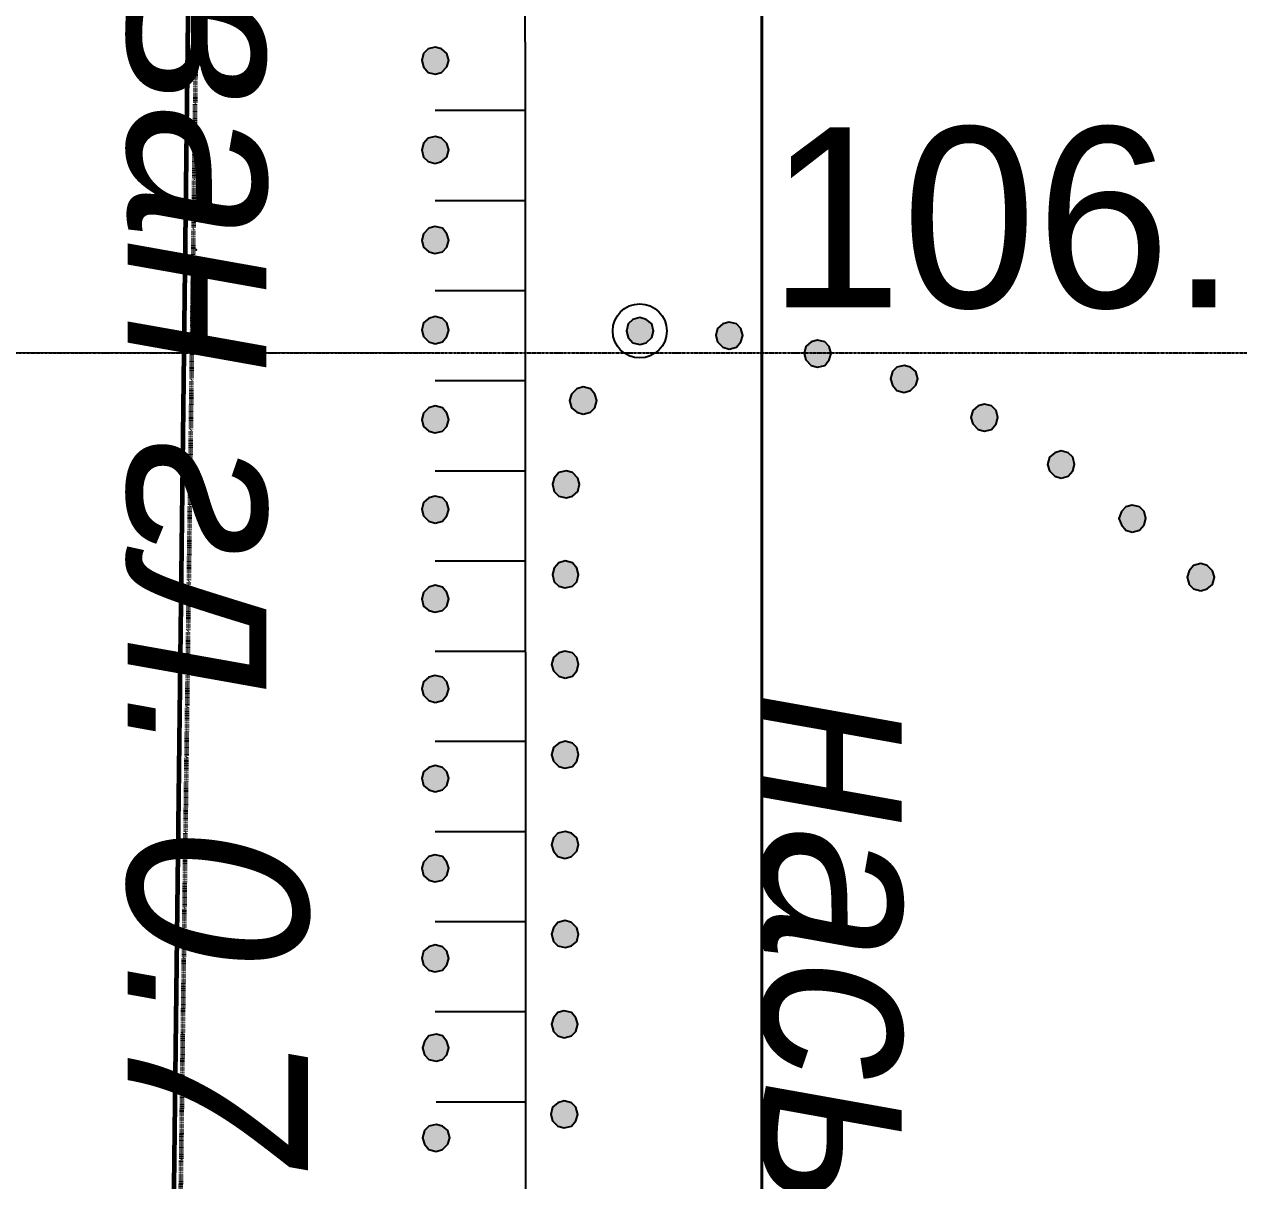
# Model space of a CAD drawing. Header units: millimetres. Extents: x 172667 to 1873135, y -274708 to 168495.
# Drawn here: x 1768622 to 1775356, y 34677 to 41092 of the extents above; entities that cross this region are included whole.
import ezdxf
from ezdxf.enums import TextEntityAlignment as Align

# ---------------------------------------------------------------- set-up
doc = ezdxf.new("R2010")
doc.units = ezdxf.units.MM
doc.linetypes.add('линия_сгиба', pattern=[1.25, 0.5, -0.25, 0, -0.25, 0, -0.25])
doc.linetypes.add('осевая', pattern=[2, 1.25, -0.25, 0.25, -0.25])
for name, color, linetype, lineweight in [('0004-Осевая', 4, 'осевая', 25), ('012 ОП.ЗОНА.ЗДАНИЕ', 171, '01.Опасная зона здание', 40), ('017 ОТВОД', 7, '13.Граница отвода', 70)]:
    doc.layers.add(name, color=color, linetype=linetype, lineweight=lineweight)
doc.layers.add('_ТОПО', color=253, linetype='Continuous')
doc.layers.add('SC007', color=7, linetype='Continuous')
doc.styles.add('1', font='', dxfattribs={"height": 0.000909972})
doc.styles.add('F2', font='', dxfattribs={"height": 0.000909972})
doc.styles.add('размеры', font='', dxfattribs={"width": 0.7})
doc.styles.get('1').set_extended_font_data('D431', italic=True)
doc.styles.get('F2').set_extended_font_data('D431')
doc.styles.get('размеры').set_extended_font_data('T-FLEX Type A')
doc.linetypes.add('01.Опасная зона здание', pattern='A,1,-2,10,-0.05,[1,линии ППР.shx,S=0.2,R=180,X=0,Y=-1],-0.05,10,-2', length=25.1)
doc.linetypes.add('13.Граница отвода', pattern='A,20,[14,SHAPES,S=0.01,R=0,X=0,Y=0],-2.5', length=22.5)
doc.dimstyles.new('SPDS 500', dxfattribs={"dimscale": 500, "dimtxt": 2.5, "dimasz": 2, "dimexe": 1.25, "dimexo": 0, "dimtad": 1, "dimdec": 0, "dimtxsty": 'размеры', "dimblk": 'ARCHTICK', "dimcen": 2.5, "dimdle": 2, "dimclrd": 256, "dimclre": 256, "dimclrt": 1, "dimaunit": 1, "dimadec": 0, "dimazin": 2, "dimtfac": 0.75, "dimtdec": 0, "dimtix": 1, "dimtmove": 1, "dimatfit": 3, "dimfxl": 1.25, "dimtolj": 1, "dimlwd": 20, "dimlwe": 20, "dimarcsym": 0})

# ---------------------------------------------------------------- blocks, each defined once
blk = doc.blocks.new('SYMBOL2060001')
at = {"layer": 'SC007'}
blk.add_circle((0, 0), 0.15, dxfattribs=at)
blk = doc.blocks.new('_ArchTick')
at = {"color": 0, "linetype": 'ByBlock', "const_width": 0.15}
blk.add_lwpolyline([(-0.5, -0.5), (0.5, 0.5)], dxfattribs=at)
blk = doc.blocks.new('*D250')
at = {"linetype": 'Continuous', "lineweight": 20, "transparency": 16777216}
for p, q in [((1766272.4, 38268.6), (1766272.4, 46268.6)), ((1771093.3, 45268.6), (1765647.4, 45268.6)), ((1770885.2, 39268.6), (1765647.4, 39268.6))]:
    blk.add_line(p, q, dxfattribs=at)
at = {"layer": 'Defpoints', "color": 0, "transparency": 16777216}
for p in [(1766272.4, 45268.6), (1771093.3, 45268.6), (1770885.2, 39268.6)]:
    blk.add_point(p, dxfattribs=at)
at = {"lineweight": 20, "transparency": 16777216, "xscale": 1000, "yscale": 1000, "zscale": 1000}
for p, rotation in [((1766272.4, 45268.6), 90), ((1766272.4, 39268.6), 270)]:
    blk.add_blockref('_ArchTick', p, dxfattribs=dict(at, rotation=rotation))
at = {"color": 1, "transparency": 16777216, "insert": (1765334.9, 42268.6), "char_height": 1250, "attachment_point": 5, "rotation": 90, "style": 'размеры'}
blk.add_mtext('\\A1;6000', dxfattribs=at)
blk = doc.blocks.new('*D254')
at = {"linetype": 'Continuous', "lineweight": 20, "transparency": 16777216}
for p, q in [((1763104.9, 14268.6), (1763104.9, 64268.6)), ((1769362.5, 63268.6), (1762479.9, 63268.6)), ((1769362.5, 15268.6), (1762479.9, 15268.6))]:
    blk.add_line(p, q, dxfattribs=at)
at = {"layer": 'Defpoints', "color": 0, "transparency": 16777216}
for p in [(1763104.9, 63268.6), (1769362.5, 63268.6), (1769362.5, 15268.6)]:
    blk.add_point(p, dxfattribs=at)
at = {"lineweight": 20, "transparency": 16777216, "xscale": 1000, "yscale": 1000, "zscale": 1000}
for p, rotation in [((1763104.9, 63268.6), 90), ((1763104.9, 15268.6), 270)]:
    blk.add_blockref('_ArchTick', p, dxfattribs=dict(at, rotation=rotation))
at = {"color": 1, "transparency": 16777216, "insert": (1762167.4, 39268.6), "char_height": 1250, "attachment_point": 5, "rotation": 90, "style": 'размеры'}
blk.add_mtext('\\A1;48000', dxfattribs=at)

msp = doc.modelspace()

# ---------------------------------------------------------------- hatches: boundary and pattern name
at = {"layer": '_ТОПО', "linetype": 'ByBlock', "lineweight": -2}
for points in [[(1770901.2, 40815.1), (1770936.2, 40825.1), (1770966.2, 40855.1), (1770976.2, 40890.1), (1770966.2, 40930.1), (1770936.2, 40955.1), (1770901.2, 40965.1), (1770861.2, 40955.1), (1770836.2, 40930.1), (1770826.2, 40890.1), (1770836.2, 40855.1), (1770861.2, 40825.1)], [(1770901.2, 40320.1), (1770936.2, 40330.1), (1770966.2, 40355.1), (1770976.2, 40395.1), (1770966.2, 40430.1), (1770936.2, 40460.1), (1770901.2, 40470.1), (1770861.2, 40460.1), (1770836.2, 40430.1), (1770826.2, 40395.1), (1770836.2, 40355.1), (1770861.2, 40330.1)], [(1770901.2, 39820.1), (1770941.2, 39830.1), (1770966.2, 39855.1), (1770976.2, 39895.1), (1770966.2, 39930.1), (1770941.2, 39960.1), (1770901.2, 39970.1), (1770866.2, 39960.1), (1770836.2, 39930.1), (1770826.2, 39895.1), (1770836.2, 39855.1), (1770866.2, 39830.1)], [(1770901.2, 39320.1), (1770941.2, 39330.1), (1770966.2, 39360.1), (1770976.2, 39395.1), (1770966.2, 39435.1), (1770941.2, 39460.1), (1770901.2, 39470.1), (1770866.2, 39460.1), (1770836.2, 39435.1), (1770826.2, 39395.1), (1770836.2, 39360.1), (1770866.2, 39330.1)], [(1772036.2, 39315.1), (1772071.2, 39325.1), (1772101.2, 39355.1), (1772111.2, 39390.1), (1772101.2, 39430.1), (1772071.2, 39455.1), (1772036.2, 39465.1), (1771996.2, 39455.1), (1771971.2, 39430.1), (1771961.2, 39390.1), (1771971.2, 39355.1), (1771996.2, 39325.1)], [(1772531.2, 39290.1), (1772571.2, 39300.1), (1772596.2, 39330.1), (1772606.2, 39365.1), (1772596.2, 39405.1), (1772571.2, 39430.1), (1772531.2, 39440.1), (1772496.2, 39430.1), (1772466.2, 39405.1), (1772456.2, 39365.1), (1772466.2, 39330.1), (1772496.2, 39300.1)], [(1773021.2, 39190.1), (1773061.2, 39200.1), (1773086.2, 39230.1), (1773096.2, 39265.1), (1773086.2, 39305.1), (1773061.2, 39330.1), (1773021.2, 39340.1), (1772986.2, 39330.1), (1772956.2, 39305.1), (1772946.2, 39265.1), (1772956.2, 39230.1), (1772986.2, 39200.1)], [(1773501.2, 39050.1), (1773536.2, 39060.1), (1773566.2, 39090.1), (1773576.2, 39125.1), (1773566.2, 39165.1), (1773536.2, 39190.1), (1773501.2, 39200.1), (1773461.2, 39190.1), (1773436.2, 39165.1), (1773426.2, 39125.1), (1773436.2, 39090.1), (1773461.2, 39060.1)], [(1771721.2, 38930.1), (1771761.2, 38940.1), (1771786.2, 38965.1), (1771796.2, 39005.1), (1771786.2, 39040.1), (1771761.2, 39070.1), (1771721.2, 39080.1), (1771686.2, 39070.1), (1771656.2, 39040.1), (1771646.2, 39005.1), (1771656.2, 38965.1), (1771686.2, 38940.1)], [(1770901.2, 38825.1), (1770941.2, 38835.1), (1770966.2, 38860.1), (1770976.2, 38900.1), (1770966.2, 38935.1), (1770941.2, 38965.1), (1770901.2, 38975.1), (1770866.2, 38965.1), (1770836.2, 38935.1), (1770826.2, 38900.1), (1770836.2, 38860.1), (1770866.2, 38835.1)], [(1773946.2, 38835.1), (1773986.2, 38845.1), (1774011.2, 38875.1), (1774021.2, 38910.1), (1774011.2, 38950.1), (1773986.2, 38975.1), (1773946.2, 38985.1), (1773911.2, 38975.1), (1773881.2, 38950.1), (1773871.2, 38910.1), (1773881.2, 38875.1), (1773911.2, 38845.1)], [(1774371.2, 38575.1), (1774411.2, 38585.1), (1774436.2, 38615.1), (1774446.2, 38650.1), (1774436.2, 38690.1), (1774411.2, 38715.1), (1774371.2, 38725.1), (1774336.2, 38715.1), (1774306.2, 38690.1), (1774296.2, 38650.1), (1774306.2, 38615.1), (1774336.2, 38585.1)], [(1771626.2, 38465.1), (1771661.2, 38475.1), (1771691.2, 38500.1), (1771701.2, 38540.1), (1771691.2, 38575.1), (1771661.2, 38605.1), (1771626.2, 38615.1), (1771586.2, 38605.1), (1771561.2, 38575.1), (1771551.2, 38540.1), (1771561.2, 38500.1), (1771586.2, 38475.1)], [(1770901.2, 38325.1), (1770941.2, 38335.1), (1770966.2, 38365.1), (1770976.2, 38400.1), (1770966.2, 38440.1), (1770941.2, 38465.1), (1770901.2, 38475.1), (1770866.2, 38465.1), (1770836.2, 38440.1), (1770826.2, 38400.1), (1770836.2, 38365.1), (1770866.2, 38335.1)], [(1774766.2, 38275.1), (1774806.2, 38285.1), (1774831.2, 38315.1), (1774841.2, 38350.1), (1774831.2, 38390.1), (1774806.2, 38415.1), (1774766.2, 38425.1), (1774731.2, 38415.1), (1774706.2, 38390.1), (1774691.2, 38350.1), (1774706.2, 38315.1), (1774731.2, 38285.1)], [(1771621.2, 37965.1), (1771661.2, 37975.1), (1771686.2, 38000.1), (1771696.2, 38040.1), (1771686.2, 38075.1), (1771661.2, 38105.1), (1771621.2, 38115.1), (1771586.2, 38105.1), (1771561.2, 38075.1), (1771551.2, 38040.1), (1771561.2, 38000.1), (1771586.2, 37975.1)], [(1775146.2, 37950.1), (1775181.2, 37960.1), (1775211.2, 37985.1), (1775221.2, 38025.1), (1775211.2, 38060.1), (1775181.2, 38090.1), (1775146.2, 38100.1), (1775106.2, 38090.1), (1775081.2, 38060.1), (1775071.2, 38025.1), (1775081.2, 37985.1), (1775106.2, 37960.1)], [(1770901.2, 37830.1), (1770941.2, 37840.1), (1770966.2, 37865.1), (1770976.2, 37905.1), (1770966.2, 37940.1), (1770941.2, 37970.1), (1770901.2, 37980.1), (1770866.2, 37970.1), (1770836.2, 37940.1), (1770826.2, 37905.1), (1770836.2, 37865.1), (1770866.2, 37840.1)], [(1771621.2, 37465.1), (1771661.2, 37475.1), (1771686.2, 37505.1), (1771696.2, 37540.1), (1771686.2, 37580.1), (1771661.2, 37605.1), (1771621.2, 37615.1), (1771586.2, 37605.1), (1771556.2, 37580.1), (1771546.2, 37540.1), (1771556.2, 37505.1), (1771586.2, 37475.1)], [(1770901.2, 37330.1), (1770941.2, 37340.1), (1770966.2, 37370.1), (1770976.2, 37405.1), (1770966.2, 37445.1), (1770941.2, 37470.1), (1770901.2, 37480.1), (1770866.2, 37470.1), (1770836.2, 37445.1), (1770826.2, 37405.1), (1770836.2, 37370.1), (1770866.2, 37340.1)], [(1771621.2, 36965.1), (1771661.2, 36975.1), (1771686.2, 37005.1), (1771696.2, 37040.1), (1771686.2, 37080.1), (1771661.2, 37105.1), (1771621.2, 37115.1), (1771586.2, 37105.1), (1771556.2, 37080.1), (1771546.2, 37040.1), (1771556.2, 37005.1), (1771586.2, 36975.1)], [(1770901.2, 36835.1), (1770941.2, 36845.1), (1770966.2, 36870.1), (1770976.2, 36910.1), (1770966.2, 36945.1), (1770941.2, 36970.1), (1770901.2, 36980.1), (1770866.2, 36970.1), (1770836.2, 36945.1), (1770826.2, 36910.1), (1770836.2, 36870.1), (1770866.2, 36845.1)], [(1771621.2, 36465.1), (1771656.2, 36475.1), (1771686.2, 36505.1), (1771696.2, 36540.1), (1771686.2, 36580.1), (1771656.2, 36605.1), (1771621.2, 36615.1), (1771581.2, 36605.1), (1771556.2, 36580.1), (1771546.2, 36540.1), (1771556.2, 36505.1), (1771581.2, 36475.1)], [(1770901.2, 36335.1), (1770941.2, 36345.1), (1770966.2, 36370.1), (1770976.2, 36410.1), (1770966.2, 36445.1), (1770941.2, 36475.1), (1770901.2, 36485.1), (1770866.2, 36475.1), (1770836.2, 36445.1), (1770826.2, 36410.1), (1770836.2, 36370.1), (1770866.2, 36345.1)], [(1771621.2, 35970.1), (1771656.2, 35980.1), (1771686.2, 36005.1), (1771696.2, 36045.1), (1771686.2, 36080.1), (1771656.2, 36110.1), (1771621.2, 36120.1), (1771581.2, 36110.1), (1771556.2, 36080.1), (1771546.2, 36045.1), (1771556.2, 36005.1), (1771581.2, 35980.1)], [(1770901.2, 35835.1), (1770941.2, 35845.1), (1770966.2, 35875.1), (1770976.2, 35910.1), (1770966.2, 35950.1), (1770941.2, 35975.1), (1770901.2, 35985.1), (1770866.2, 35975.1), (1770836.2, 35950.1), (1770826.2, 35910.1), (1770836.2, 35875.1), (1770866.2, 35845.1)], [(1771616.2, 35470.1), (1771656.2, 35480.1), (1771681.2, 35505.1), (1771691.2, 35545.1), (1771681.2, 35580.1), (1771656.2, 35610.1), (1771616.2, 35620.1), (1771581.2, 35610.1), (1771556.2, 35580.1), (1771546.2, 35545.1), (1771556.2, 35505.1), (1771581.2, 35480.1)], [(1770906.2, 35340.1), (1770941.2, 35350.1), (1770966.2, 35375.1), (1770976.2, 35415.1), (1770966.2, 35450.1), (1770941.2, 35480.1), (1770906.2, 35490.1), (1770866.2, 35480.1), (1770841.2, 35450.1), (1770831.2, 35415.1), (1770841.2, 35375.1), (1770866.2, 35350.1)], [(1771616.2, 34970.1), (1771656.2, 34980.1), (1771681.2, 35010.1), (1771691.2, 35045.1), (1771681.2, 35085.1), (1771656.2, 35110.1), (1771616.2, 35120.1), (1771581.2, 35110.1), (1771551.2, 35085.1), (1771541.2, 35045.1), (1771551.2, 35010.1), (1771581.2, 34980.1)], [(1770906.2, 34840.1), (1770941.2, 34850.1), (1770971.2, 34880.1), (1770981.2, 34915.1), (1770971.2, 34955.1), (1770941.2, 34980.1), (1770906.2, 34990.1), (1770866.2, 34980.1), (1770841.2, 34955.1), (1770831.2, 34915.1), (1770841.2, 34880.1), (1770866.2, 34850.1)]]:
    msp.add_hatch(color=8, dxfattribs=at).paths.add_polyline_path(points)

# ---------------------------------------------------------------- linework, layer by layer
at = {"layer": '0004-Осевая', "elevation": 107296.5}
msp.add_lwpolyline([(1760944, 39268.6), (1808719.1, 39268.6)], dxfattribs=at)
at = {"layer": '012 ОП.ЗОНА.ЗДАНИЕ', "elevation": 107296.5}
msp.add_lwpolyline([(1772712, 63268.6), (1772712, 15274.6)], dxfattribs=at)
at = {"layer": '017 ОТВОД', "color": 1, "linetype": '13.Граница отвода', "lineweight": 60, "elevation": -103056.2}
msp.add_lwpolyline([(1769145.1, 8582.2), (1770045.1, 84542.2), (1850035.1, 83412.2), (1849135.1, 7452.2)], close=True, dxfattribs=at)
at = {"layer": '017 ОТВОД', "color": 6, "linetype": 'линия_сгиба', "lineweight": 60, "ltscale": 5, "elevation": 3738.5}
msp.add_lwpolyline([(1769149.6, 9024.3), (1815482.4, 8078.8), (1815473.1, 83886.3), (1770145.1, 84117.2)], close=True, dxfattribs=at)
at = {"layer": '_ТОПО', "color": 8, "linetype": 'ByBlock', "lineweight": -2}
for p, q in [((1770901.2, 40615.1, 106558.2), (1771401.2, 40615.1, 106549.2)), ((1770901.2, 40115.1, 106558.4), (1771401.2, 40115.1, 106549.1)), ((1770901.2, 39615.1, 106558.6), (1771401.2, 39615.1, 106549)), ((1770901.2, 39115.1, 106558.7), (1771401.2, 39115.1, 106548.9)), ((1770901.2, 38615.1, 106558.9), (1771401.2, 38615.1, 106548.9)), ((1770901.2, 38115.1, 106559), (1771401.2, 38115.1, 106548.8)), ((1770901.2, 37615.1, 106559.2), (1771401.2, 37615.1, 106548.7)), ((1770901.2, 37115.1, 106559.3), (1771401.2, 37115.1, 106548.6)), ((1770901.2, 36615.1, 106559.5), (1771401.2, 36615.1, 106548.6)), ((1770901.2, 36115.1, 106559.6), (1771401.2, 36115.1, 106548.5)), ((1770901.2, 35615.1, 106559.8), (1771401.2, 35615.1, 106548.4)), ((1770906.2, 35115.1, 106559.9), (1771406.2, 35115.1, 106548.3))]:
    msp.add_line(p, q, dxfattribs=at)
at = {"layer": '_ТОПО', "color": 8, "linetype": 'ByBlock', "lineweight": -2, "elevation": 105424.8, "flags": 128}
msp.add_lwpolyline([(1768772, 15350.2), (1770967.3, 15048.5), (1771310.6, 15246.2), (1771414.6, 15620.7), (1771388.6, 62985.5), (1771206.6, 63453.7), (1770842.4, 63630.5), (1768628, 63583.8)], dxfattribs=at)
at = {"layer": '_ТОПО', "color": 8, "linetype": 'ByBlock', "lineweight": -2, "flags": 128}
for points, elevation in [([(1770901.2, 40815.1), (1770936.2, 40825.1), (1770966.2, 40855.1), (1770976.2, 40890.1), (1770966.2, 40930.1), (1770936.2, 40955.1), (1770901.2, 40965.1), (1770861.2, 40955.1), (1770836.2, 40930.1), (1770826.2, 40890.1), (1770836.2, 40855.1), (1770861.2, 40825.1), (1770901.2, 40815.1)], 105424.8), ([(1770901.2, 40815.1), (1770936.2, 40825.1), (1770966.2, 40855.1), (1770976.2, 40890.1), (1770966.2, 40930.1), (1770936.2, 40955.1), (1770901.2, 40965.1), (1770861.2, 40955.1), (1770836.2, 40930.1), (1770826.2, 40890.1), (1770836.2, 40855.1), (1770861.2, 40825.1), (1770901.2, 40815.1)], 105424.8), ([(1770901.2, 40320.1), (1770936.2, 40330.1), (1770966.2, 40355.1), (1770976.2, 40395.1), (1770966.2, 40430.1), (1770936.2, 40460.1), (1770901.2, 40470.1), (1770861.2, 40460.1), (1770836.2, 40430.1), (1770826.2, 40395.1), (1770836.2, 40355.1), (1770861.2, 40330.1), (1770901.2, 40320.1)], 105424.8), ([(1770901.2, 40320.1), (1770936.2, 40330.1), (1770966.2, 40355.1), (1770976.2, 40395.1), (1770966.2, 40430.1), (1770936.2, 40460.1), (1770901.2, 40470.1), (1770861.2, 40460.1), (1770836.2, 40430.1), (1770826.2, 40395.1), (1770836.2, 40355.1), (1770861.2, 40330.1), (1770901.2, 40320.1)], 105424.8), ([(1770901.2, 39820.1), (1770941.2, 39830.1), (1770966.2, 39855.1), (1770976.2, 39895.1), (1770966.2, 39930.1), (1770941.2, 39960.1), (1770901.2, 39970.1), (1770866.2, 39960.1), (1770836.2, 39930.1), (1770826.2, 39895.1), (1770836.2, 39855.1), (1770866.2, 39830.1), (1770901.2, 39820.1)], 105424.8), ([(1770901.2, 39820.1), (1770941.2, 39830.1), (1770966.2, 39855.1), (1770976.2, 39895.1), (1770966.2, 39930.1), (1770941.2, 39960.1), (1770901.2, 39970.1), (1770866.2, 39960.1), (1770836.2, 39930.1), (1770826.2, 39895.1), (1770836.2, 39855.1), (1770866.2, 39830.1), (1770901.2, 39820.1)], 105424.8), ([(1770901.2, 39320.1), (1770941.2, 39330.1), (1770966.2, 39360.1), (1770976.2, 39395.1), (1770966.2, 39435.1), (1770941.2, 39460.1), (1770901.2, 39470.1), (1770866.2, 39460.1), (1770836.2, 39435.1), (1770826.2, 39395.1), (1770836.2, 39360.1), (1770866.2, 39330.1), (1770901.2, 39320.1)], 105424.8), ([(1770901.2, 39320.1), (1770941.2, 39330.1), (1770966.2, 39360.1), (1770976.2, 39395.1), (1770966.2, 39435.1), (1770941.2, 39460.1), (1770901.2, 39470.1), (1770866.2, 39460.1), (1770836.2, 39435.1), (1770826.2, 39395.1), (1770836.2, 39360.1), (1770866.2, 39330.1), (1770901.2, 39320.1)], 105424.8), ([(1772036.2, 39315.1), (1772071.2, 39325.1), (1772101.2, 39355.1), (1772111.2, 39390.1), (1772101.2, 39430.1), (1772071.2, 39455.1), (1772036.2, 39465.1), (1771996.2, 39455.1), (1771971.2, 39430.1), (1771961.2, 39390.1), (1771971.2, 39355.1), (1771996.2, 39325.1), (1772036.2, 39315.1)], 106595.4), ([(1772036.2, 39315.1), (1772071.2, 39325.1), (1772101.2, 39355.1), (1772111.2, 39390.1), (1772101.2, 39430.1), (1772071.2, 39455.1), (1772036.2, 39465.1), (1771996.2, 39455.1), (1771971.2, 39430.1), (1771961.2, 39390.1), (1771971.2, 39355.1), (1771996.2, 39325.1), (1772036.2, 39315.1)], 106595.4), ([(1772531.2, 39290.1), (1772571.2, 39300.1), (1772596.2, 39330.1), (1772606.2, 39365.1), (1772596.2, 39405.1), (1772571.2, 39430.1), (1772531.2, 39440.1), (1772496.2, 39430.1), (1772466.2, 39405.1), (1772456.2, 39365.1), (1772466.2, 39330.1), (1772496.2, 39300.1), (1772531.2, 39290.1)], 106595.4), ([(1772531.2, 39290.1), (1772571.2, 39300.1), (1772596.2, 39330.1), (1772606.2, 39365.1), (1772596.2, 39405.1), (1772571.2, 39430.1), (1772531.2, 39440.1), (1772496.2, 39430.1), (1772466.2, 39405.1), (1772456.2, 39365.1), (1772466.2, 39330.1), (1772496.2, 39300.1), (1772531.2, 39290.1)], 106595.4), ([(1773021.2, 39190.1), (1773061.2, 39200.1), (1773086.2, 39230.1), (1773096.2, 39265.1), (1773086.2, 39305.1), (1773061.2, 39330.1), (1773021.2, 39340.1), (1772986.2, 39330.1), (1772956.2, 39305.1), (1772946.2, 39265.1), (1772956.2, 39230.1), (1772986.2, 39200.1), (1773021.2, 39190.1)], 106595.4), ([(1773021.2, 39190.1), (1773061.2, 39200.1), (1773086.2, 39230.1), (1773096.2, 39265.1), (1773086.2, 39305.1), (1773061.2, 39330.1), (1773021.2, 39340.1), (1772986.2, 39330.1), (1772956.2, 39305.1), (1772946.2, 39265.1), (1772956.2, 39230.1), (1772986.2, 39200.1), (1773021.2, 39190.1)], 106595.4), ([(1773501.2, 39050.1), (1773536.2, 39060.1), (1773566.2, 39090.1), (1773576.2, 39125.1), (1773566.2, 39165.1), (1773536.2, 39190.1), (1773501.2, 39200.1), (1773461.2, 39190.1), (1773436.2, 39165.1), (1773426.2, 39125.1), (1773436.2, 39090.1), (1773461.2, 39060.1), (1773501.2, 39050.1)], 106595.4), ([(1773501.2, 39050.1), (1773536.2, 39060.1), (1773566.2, 39090.1), (1773576.2, 39125.1), (1773566.2, 39165.1), (1773536.2, 39190.1), (1773501.2, 39200.1), (1773461.2, 39190.1), (1773436.2, 39165.1), (1773426.2, 39125.1), (1773436.2, 39090.1), (1773461.2, 39060.1), (1773501.2, 39050.1)], 106595.4), ([(1771721.2, 38930.1), (1771761.2, 38940.1), (1771786.2, 38965.1), (1771796.2, 39005.1), (1771786.2, 39040.1), (1771761.2, 39070.1), (1771721.2, 39080.1), (1771686.2, 39070.1), (1771656.2, 39040.1), (1771646.2, 39005.1), (1771656.2, 38965.1), (1771686.2, 38940.1), (1771721.2, 38930.1)], 106595.4), ([(1771721.2, 38930.1), (1771761.2, 38940.1), (1771786.2, 38965.1), (1771796.2, 39005.1), (1771786.2, 39040.1), (1771761.2, 39070.1), (1771721.2, 39080.1), (1771686.2, 39070.1), (1771656.2, 39040.1), (1771646.2, 39005.1), (1771656.2, 38965.1), (1771686.2, 38940.1), (1771721.2, 38930.1)], 106595.4), ([(1770901.2, 38825.1), (1770941.2, 38835.1), (1770966.2, 38860.1), (1770976.2, 38900.1), (1770966.2, 38935.1), (1770941.2, 38965.1), (1770901.2, 38975.1), (1770866.2, 38965.1), (1770836.2, 38935.1), (1770826.2, 38900.1), (1770836.2, 38860.1), (1770866.2, 38835.1), (1770901.2, 38825.1)], 105424.8), ([(1770901.2, 38825.1), (1770941.2, 38835.1), (1770966.2, 38860.1), (1770976.2, 38900.1), (1770966.2, 38935.1), (1770941.2, 38965.1), (1770901.2, 38975.1), (1770866.2, 38965.1), (1770836.2, 38935.1), (1770826.2, 38900.1), (1770836.2, 38860.1), (1770866.2, 38835.1), (1770901.2, 38825.1)], 105424.8), ([(1773946.2, 38835.1), (1773986.2, 38845.1), (1774011.2, 38875.1), (1774021.2, 38910.1), (1774011.2, 38950.1), (1773986.2, 38975.1), (1773946.2, 38985.1), (1773911.2, 38975.1), (1773881.2, 38950.1), (1773871.2, 38910.1), (1773881.2, 38875.1), (1773911.2, 38845.1), (1773946.2, 38835.1)], 106595.4), ([(1773946.2, 38835.1), (1773986.2, 38845.1), (1774011.2, 38875.1), (1774021.2, 38910.1), (1774011.2, 38950.1), (1773986.2, 38975.1), (1773946.2, 38985.1), (1773911.2, 38975.1), (1773881.2, 38950.1), (1773871.2, 38910.1), (1773881.2, 38875.1), (1773911.2, 38845.1), (1773946.2, 38835.1)], 106595.4), ([(1774371.2, 38575.1), (1774411.2, 38585.1), (1774436.2, 38615.1), (1774446.2, 38650.1), (1774436.2, 38690.1), (1774411.2, 38715.1), (1774371.2, 38725.1), (1774336.2, 38715.1), (1774306.2, 38690.1), (1774296.2, 38650.1), (1774306.2, 38615.1), (1774336.2, 38585.1), (1774371.2, 38575.1)], 106595.4), ([(1774371.2, 38575.1), (1774411.2, 38585.1), (1774436.2, 38615.1), (1774446.2, 38650.1), (1774436.2, 38690.1), (1774411.2, 38715.1), (1774371.2, 38725.1), (1774336.2, 38715.1), (1774306.2, 38690.1), (1774296.2, 38650.1), (1774306.2, 38615.1), (1774336.2, 38585.1), (1774371.2, 38575.1)], 106595.4), ([(1771626.2, 38465.1), (1771661.2, 38475.1), (1771691.2, 38500.1), (1771701.2, 38540.1), (1771691.2, 38575.1), (1771661.2, 38605.1), (1771626.2, 38615.1), (1771586.2, 38605.1), (1771561.2, 38575.1), (1771551.2, 38540.1), (1771561.2, 38500.1), (1771586.2, 38475.1), (1771626.2, 38465.1)], 106595.4), ([(1771626.2, 38465.1), (1771661.2, 38475.1), (1771691.2, 38500.1), (1771701.2, 38540.1), (1771691.2, 38575.1), (1771661.2, 38605.1), (1771626.2, 38615.1), (1771586.2, 38605.1), (1771561.2, 38575.1), (1771551.2, 38540.1), (1771561.2, 38500.1), (1771586.2, 38475.1), (1771626.2, 38465.1)], 106595.4), ([(1770901.2, 38325.1), (1770941.2, 38335.1), (1770966.2, 38365.1), (1770976.2, 38400.1), (1770966.2, 38440.1), (1770941.2, 38465.1), (1770901.2, 38475.1), (1770866.2, 38465.1), (1770836.2, 38440.1), (1770826.2, 38400.1), (1770836.2, 38365.1), (1770866.2, 38335.1), (1770901.2, 38325.1)], 105424.8), ([(1770901.2, 38325.1), (1770941.2, 38335.1), (1770966.2, 38365.1), (1770976.2, 38400.1), (1770966.2, 38440.1), (1770941.2, 38465.1), (1770901.2, 38475.1), (1770866.2, 38465.1), (1770836.2, 38440.1), (1770826.2, 38400.1), (1770836.2, 38365.1), (1770866.2, 38335.1), (1770901.2, 38325.1)], 105424.8), ([(1774766.2, 38275.1), (1774806.2, 38285.1), (1774831.2, 38315.1), (1774841.2, 38350.1), (1774831.2, 38390.1), (1774806.2, 38415.1), (1774766.2, 38425.1), (1774731.2, 38415.1), (1774706.2, 38390.1), (1774691.2, 38350.1), (1774706.2, 38315.1), (1774731.2, 38285.1), (1774766.2, 38275.1)], 106595.4), ([(1774766.2, 38275.1), (1774806.2, 38285.1), (1774831.2, 38315.1), (1774841.2, 38350.1), (1774831.2, 38390.1), (1774806.2, 38415.1), (1774766.2, 38425.1), (1774731.2, 38415.1), (1774706.2, 38390.1), (1774691.2, 38350.1), (1774706.2, 38315.1), (1774731.2, 38285.1), (1774766.2, 38275.1)], 106595.4), ([(1771621.2, 37965.1), (1771661.2, 37975.1), (1771686.2, 38000.1), (1771696.2, 38040.1), (1771686.2, 38075.1), (1771661.2, 38105.1), (1771621.2, 38115.1), (1771586.2, 38105.1), (1771561.2, 38075.1), (1771551.2, 38040.1), (1771561.2, 38000.1), (1771586.2, 37975.1), (1771621.2, 37965.1)], 106595.4), ([(1771621.2, 37965.1), (1771661.2, 37975.1), (1771686.2, 38000.1), (1771696.2, 38040.1), (1771686.2, 38075.1), (1771661.2, 38105.1), (1771621.2, 38115.1), (1771586.2, 38105.1), (1771561.2, 38075.1), (1771551.2, 38040.1), (1771561.2, 38000.1), (1771586.2, 37975.1), (1771621.2, 37965.1)], 106595.4), ([(1775146.2, 37950.1), (1775181.2, 37960.1), (1775211.2, 37985.1), (1775221.2, 38025.1), (1775211.2, 38060.1), (1775181.2, 38090.1), (1775146.2, 38100.1), (1775106.2, 38090.1), (1775081.2, 38060.1), (1775071.2, 38025.1), (1775081.2, 37985.1), (1775106.2, 37960.1), (1775146.2, 37950.1)], 106595.4), ([(1775146.2, 37950.1), (1775181.2, 37960.1), (1775211.2, 37985.1), (1775221.2, 38025.1), (1775211.2, 38060.1), (1775181.2, 38090.1), (1775146.2, 38100.1), (1775106.2, 38090.1), (1775081.2, 38060.1), (1775071.2, 38025.1), (1775081.2, 37985.1), (1775106.2, 37960.1), (1775146.2, 37950.1)], 106595.4), ([(1770901.2, 37830.1), (1770941.2, 37840.1), (1770966.2, 37865.1), (1770976.2, 37905.1), (1770966.2, 37940.1), (1770941.2, 37970.1), (1770901.2, 37980.1), (1770866.2, 37970.1), (1770836.2, 37940.1), (1770826.2, 37905.1), (1770836.2, 37865.1), (1770866.2, 37840.1), (1770901.2, 37830.1)], 105424.8), ([(1770901.2, 37830.1), (1770941.2, 37840.1), (1770966.2, 37865.1), (1770976.2, 37905.1), (1770966.2, 37940.1), (1770941.2, 37970.1), (1770901.2, 37980.1), (1770866.2, 37970.1), (1770836.2, 37940.1), (1770826.2, 37905.1), (1770836.2, 37865.1), (1770866.2, 37840.1), (1770901.2, 37830.1)], 105424.8), ([(1771621.2, 37465.1), (1771661.2, 37475.1), (1771686.2, 37505.1), (1771696.2, 37540.1), (1771686.2, 37580.1), (1771661.2, 37605.1), (1771621.2, 37615.1), (1771586.2, 37605.1), (1771556.2, 37580.1), (1771546.2, 37540.1), (1771556.2, 37505.1), (1771586.2, 37475.1), (1771621.2, 37465.1)], 106595.4), ([(1771621.2, 37465.1), (1771661.2, 37475.1), (1771686.2, 37505.1), (1771696.2, 37540.1), (1771686.2, 37580.1), (1771661.2, 37605.1), (1771621.2, 37615.1), (1771586.2, 37605.1), (1771556.2, 37580.1), (1771546.2, 37540.1), (1771556.2, 37505.1), (1771586.2, 37475.1), (1771621.2, 37465.1)], 106595.4), ([(1770901.2, 37330.1), (1770941.2, 37340.1), (1770966.2, 37370.1), (1770976.2, 37405.1), (1770966.2, 37445.1), (1770941.2, 37470.1), (1770901.2, 37480.1), (1770866.2, 37470.1), (1770836.2, 37445.1), (1770826.2, 37405.1), (1770836.2, 37370.1), (1770866.2, 37340.1), (1770901.2, 37330.1)], 105424.8), ([(1770901.2, 37330.1), (1770941.2, 37340.1), (1770966.2, 37370.1), (1770976.2, 37405.1), (1770966.2, 37445.1), (1770941.2, 37470.1), (1770901.2, 37480.1), (1770866.2, 37470.1), (1770836.2, 37445.1), (1770826.2, 37405.1), (1770836.2, 37370.1), (1770866.2, 37340.1), (1770901.2, 37330.1)], 105424.8), ([(1771621.2, 36965.1), (1771661.2, 36975.1), (1771686.2, 37005.1), (1771696.2, 37040.1), (1771686.2, 37080.1), (1771661.2, 37105.1), (1771621.2, 37115.1), (1771586.2, 37105.1), (1771556.2, 37080.1), (1771546.2, 37040.1), (1771556.2, 37005.1), (1771586.2, 36975.1), (1771621.2, 36965.1)], 106595.4), ([(1771621.2, 36965.1), (1771661.2, 36975.1), (1771686.2, 37005.1), (1771696.2, 37040.1), (1771686.2, 37080.1), (1771661.2, 37105.1), (1771621.2, 37115.1), (1771586.2, 37105.1), (1771556.2, 37080.1), (1771546.2, 37040.1), (1771556.2, 37005.1), (1771586.2, 36975.1), (1771621.2, 36965.1)], 106595.4), ([(1770901.2, 36835.1), (1770941.2, 36845.1), (1770966.2, 36870.1), (1770976.2, 36910.1), (1770966.2, 36945.1), (1770941.2, 36970.1), (1770901.2, 36980.1), (1770866.2, 36970.1), (1770836.2, 36945.1), (1770826.2, 36910.1), (1770836.2, 36870.1), (1770866.2, 36845.1), (1770901.2, 36835.1)], 105424.8), ([(1770901.2, 36835.1), (1770941.2, 36845.1), (1770966.2, 36870.1), (1770976.2, 36910.1), (1770966.2, 36945.1), (1770941.2, 36970.1), (1770901.2, 36980.1), (1770866.2, 36970.1), (1770836.2, 36945.1), (1770826.2, 36910.1), (1770836.2, 36870.1), (1770866.2, 36845.1), (1770901.2, 36835.1)], 105424.8), ([(1771621.2, 36465.1), (1771656.2, 36475.1), (1771686.2, 36505.1), (1771696.2, 36540.1), (1771686.2, 36580.1), (1771656.2, 36605.1), (1771621.2, 36615.1), (1771581.2, 36605.1), (1771556.2, 36580.1), (1771546.2, 36540.1), (1771556.2, 36505.1), (1771581.2, 36475.1), (1771621.2, 36465.1)], 106595.4), ([(1771621.2, 36465.1), (1771656.2, 36475.1), (1771686.2, 36505.1), (1771696.2, 36540.1), (1771686.2, 36580.1), (1771656.2, 36605.1), (1771621.2, 36615.1), (1771581.2, 36605.1), (1771556.2, 36580.1), (1771546.2, 36540.1), (1771556.2, 36505.1), (1771581.2, 36475.1), (1771621.2, 36465.1)], 106595.4), ([(1770901.2, 36335.1), (1770941.2, 36345.1), (1770966.2, 36370.1), (1770976.2, 36410.1), (1770966.2, 36445.1), (1770941.2, 36475.1), (1770901.2, 36485.1), (1770866.2, 36475.1), (1770836.2, 36445.1), (1770826.2, 36410.1), (1770836.2, 36370.1), (1770866.2, 36345.1), (1770901.2, 36335.1)], 105424.8), ([(1770901.2, 36335.1), (1770941.2, 36345.1), (1770966.2, 36370.1), (1770976.2, 36410.1), (1770966.2, 36445.1), (1770941.2, 36475.1), (1770901.2, 36485.1), (1770866.2, 36475.1), (1770836.2, 36445.1), (1770826.2, 36410.1), (1770836.2, 36370.1), (1770866.2, 36345.1), (1770901.2, 36335.1)], 105424.8), ([(1771621.2, 35970.1), (1771656.2, 35980.1), (1771686.2, 36005.1), (1771696.2, 36045.1), (1771686.2, 36080.1), (1771656.2, 36110.1), (1771621.2, 36120.1), (1771581.2, 36110.1), (1771556.2, 36080.1), (1771546.2, 36045.1), (1771556.2, 36005.1), (1771581.2, 35980.1), (1771621.2, 35970.1)], 106595.4), ([(1771621.2, 35970.1), (1771656.2, 35980.1), (1771686.2, 36005.1), (1771696.2, 36045.1), (1771686.2, 36080.1), (1771656.2, 36110.1), (1771621.2, 36120.1), (1771581.2, 36110.1), (1771556.2, 36080.1), (1771546.2, 36045.1), (1771556.2, 36005.1), (1771581.2, 35980.1), (1771621.2, 35970.1)], 106595.4), ([(1770901.2, 35835.1), (1770941.2, 35845.1), (1770966.2, 35875.1), (1770976.2, 35910.1), (1770966.2, 35950.1), (1770941.2, 35975.1), (1770901.2, 35985.1), (1770866.2, 35975.1), (1770836.2, 35950.1), (1770826.2, 35910.1), (1770836.2, 35875.1), (1770866.2, 35845.1), (1770901.2, 35835.1)], 105424.8), ([(1770901.2, 35835.1), (1770941.2, 35845.1), (1770966.2, 35875.1), (1770976.2, 35910.1), (1770966.2, 35950.1), (1770941.2, 35975.1), (1770901.2, 35985.1), (1770866.2, 35975.1), (1770836.2, 35950.1), (1770826.2, 35910.1), (1770836.2, 35875.1), (1770866.2, 35845.1), (1770901.2, 35835.1)], 105424.8), ([(1771616.2, 35470.1), (1771656.2, 35480.1), (1771681.2, 35505.1), (1771691.2, 35545.1), (1771681.2, 35580.1), (1771656.2, 35610.1), (1771616.2, 35620.1), (1771581.2, 35610.1), (1771556.2, 35580.1), (1771546.2, 35545.1), (1771556.2, 35505.1), (1771581.2, 35480.1), (1771616.2, 35470.1)], 106595.4), ([(1771616.2, 35470.1), (1771656.2, 35480.1), (1771681.2, 35505.1), (1771691.2, 35545.1), (1771681.2, 35580.1), (1771656.2, 35610.1), (1771616.2, 35620.1), (1771581.2, 35610.1), (1771556.2, 35580.1), (1771546.2, 35545.1), (1771556.2, 35505.1), (1771581.2, 35480.1), (1771616.2, 35470.1)], 106595.4), ([(1770906.2, 35340.1), (1770941.2, 35350.1), (1770966.2, 35375.1), (1770976.2, 35415.1), (1770966.2, 35450.1), (1770941.2, 35480.1), (1770906.2, 35490.1), (1770866.2, 35480.1), (1770841.2, 35450.1), (1770831.2, 35415.1), (1770841.2, 35375.1), (1770866.2, 35350.1), (1770906.2, 35340.1)], 105424.8), ([(1770906.2, 35340.1), (1770941.2, 35350.1), (1770966.2, 35375.1), (1770976.2, 35415.1), (1770966.2, 35450.1), (1770941.2, 35480.1), (1770906.2, 35490.1), (1770866.2, 35480.1), (1770841.2, 35450.1), (1770831.2, 35415.1), (1770841.2, 35375.1), (1770866.2, 35350.1), (1770906.2, 35340.1)], 105424.8), ([(1771616.2, 34970.1), (1771656.2, 34980.1), (1771681.2, 35010.1), (1771691.2, 35045.1), (1771681.2, 35085.1), (1771656.2, 35110.1), (1771616.2, 35120.1), (1771581.2, 35110.1), (1771551.2, 35085.1), (1771541.2, 35045.1), (1771551.2, 35010.1), (1771581.2, 34980.1), (1771616.2, 34970.1)], 106595.4), ([(1771616.2, 34970.1), (1771656.2, 34980.1), (1771681.2, 35010.1), (1771691.2, 35045.1), (1771681.2, 35085.1), (1771656.2, 35110.1), (1771616.2, 35120.1), (1771581.2, 35110.1), (1771551.2, 35085.1), (1771541.2, 35045.1), (1771551.2, 35010.1), (1771581.2, 34980.1), (1771616.2, 34970.1)], 106595.4), ([(1770906.2, 34840.1), (1770941.2, 34850.1), (1770971.2, 34880.1), (1770981.2, 34915.1), (1770971.2, 34955.1), (1770941.2, 34980.1), (1770906.2, 34990.1), (1770866.2, 34980.1), (1770841.2, 34955.1), (1770831.2, 34915.1), (1770841.2, 34880.1), (1770866.2, 34850.1), (1770906.2, 34840.1)], 105424.8), ([(1770906.2, 34840.1), (1770941.2, 34850.1), (1770971.2, 34880.1), (1770981.2, 34915.1), (1770971.2, 34955.1), (1770941.2, 34980.1), (1770906.2, 34990.1), (1770866.2, 34980.1), (1770841.2, 34955.1), (1770831.2, 34915.1), (1770841.2, 34880.1), (1770866.2, 34850.1), (1770906.2, 34840.1)], 105424.8)]:
    msp.add_lwpolyline(points, close=True, dxfattribs=dict(at, elevation=elevation))
at = {"layer": '_ТОПО', "color": 8, "linetype": 'ByBlock', "lineweight": -2}
msp.add_point((1769575.7, 39841.5, 106524), dxfattribs=at)

# ---------------------------------------------------------------- block references
at = {"layer": '_ТОПО', "color": 8, "linetype": 'ByBlock', "lineweight": -2, "xscale": 1000, "yscale": 1000, "zscale": 1000}
msp.add_blockref('SYMBOL2060001', (1772035.2, 39391.1, 106681), dxfattribs=at)

# ---------------------------------------------------------------- texts
at = {"layer": '_ТОПО', "color": 8, "linetype": 'ByBlock', "lineweight": -2, "style": '1'}
for s, p in [('котлован гл. 0.7', (1769695.7, 40051.5, 106434)), ('насыпь грунта+1.2', (1773219.6, 31252, 107954.5))]:
    msp.add_text(s, height=1000, rotation=270, dxfattribs=at).set_placement(p, align=Align.MIDDLE_CENTER)
at = {"layer": '_ТОПО', "color": 8, "linetype": 'ByBlock', "lineweight": -2, "style": 'F2'}
msp.add_text('106.68', height=1000, dxfattribs=at).set_placement((1772745.2, 40021.1, 106691), align=Align.MIDDLE_LEFT)

# ---------------------------------------------------------------- dimensions: what is measured, and where the dimension line sits
for base, p1, p2, picture, middle in [((1763104.9, 63268.6, 107296.5), (1769362.5, 15268.6, 107296.5), (1769362.5, 63268.6, 107296.5), '*D254', (1762167.4, 39268.6, 107296.5)), ((1766272.4, 45268.6, 107296.5), (1770885.2, 39268.6, 107296.5), (1771093.3, 45268.6, 107296.5), '*D250', (1765334.9, 42268.6, 107296.5))]:
    dim = msp.add_linear_dim(base=base, p1=p1, p2=p2, angle=90, dimstyle='SPDS 500')
    dim.commit()
    dim.dimension.update_dxf_attribs({"geometry": picture, "text_midpoint": middle})

doc.saveas('drawing.dxf')
